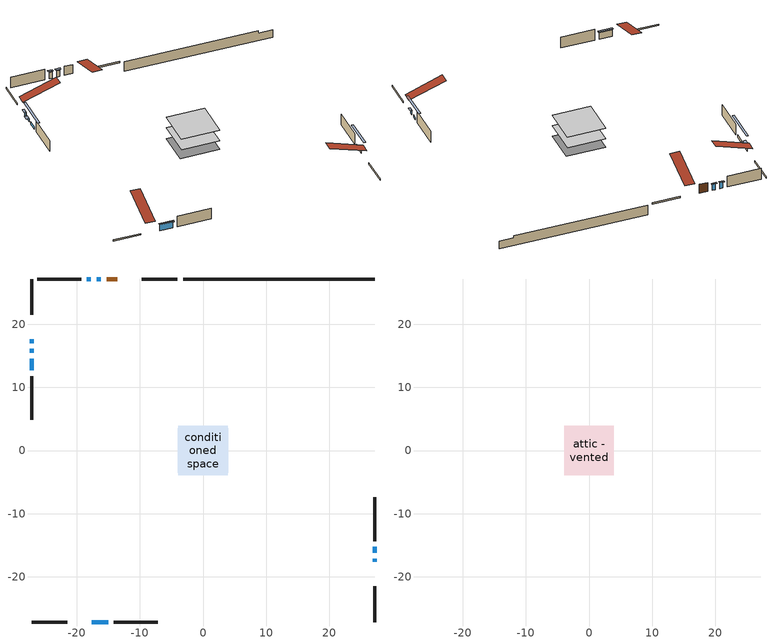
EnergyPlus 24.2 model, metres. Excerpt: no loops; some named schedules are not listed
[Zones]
conditioned space
 floor adiabatic (AdiabaticFloorConstruction): -3.9,-3.9 -3.9,3.9 3.9,3.9 3.9,-3.9 z0.69
 floor foundation (Slab1 construction): -4.02,-3.55 -4.02,3.55 4.02,3.55 4.02,-3.55 z-1.52
 wall outside (RimJoist1 construction): -4.05,27.16 -9.73,27.16 / -27.16,-27.16 -21.48,-27.16 / -27.16,27.16 -27.16,21.48 / 27.16,-27.16 27.16,-21.48 z0.69:0.99
 wall outside (AdiabaticWallConstruction 1): -13.59,27.16 -15.27,27.16 z0.69:2.72
 wall outside (AdiabaticWallConstruction): 27.16,-17.62 27.16,-17.11 z0.69:1.61; -16.2,27.16 -16.83,27.16 / -17.76,27.16 -18.37,27.16 / -17.62,-27.16 -15.02,-27.16 z0.69:2.11; -27.16,17.62 -27.16,17 z0.69:1.78; -27.16,16.08 -27.16,15.47 z0.69:1.3; 27.16,-16.18 27.16,-15.26 / -27.16,14.54 -27.16,12.71 z0.69:1.25
 wall outside (Wall1 construction): -19.3,27.16 -26.23,27.16 / -14.1,-27.16 -7.17,-27.16 / -27.16,11.78 -27.16,4.86 / 27.16,-14.33 27.16,-7.41 z0.69:3.13
 wall foundation (FoundationWall1 construction): -3.12,27.16,-1.52 -3.12,27.16,0.69 24.13,27.16,0.69 24.13,27.16,0.18 27.16,27.16,0.18 27.16,27.16,-1.52
 window (WindowConstruction): 27.16,-17.62 27.16,-17.11 z0.69:1.6
 window (WindowConstruction 1): -16.2,27.16 -16.83,27.16 z0.69:2.11
 window (WindowConstruction 2): -17.76,27.16 -18.37,27.16 z0.69:2.11
 window (WindowConstruction 3): -17.62,-27.16 -15.02,-27.16 z0.69:2.11
 window (WindowConstruction 4): -27.16,17.62 -27.16,17.01 z0.69:1.78
 window (WindowConstruction 5): -27.16,16.08 -27.16,15.47 z0.69:1.3
 window (WindowConstruction 6): 27.16,-16.18 27.16,-15.26 z0.69:1.25
 window (WindowConstruction 7): -27.16,14.54 -27.16,12.71 z0.69:1.25
 door (Door): -13.59,27.16 -15.27,27.16 z0.69:2.72
 ceiling adiabatic (AdiabaticFloorConstruction): 3.9,-3.9 3.9,3.9 -3.9,3.9 -3.9,-3.9 z0.69
attic - vented
 floor to conditioned space (Floor1 construction Reversed): -3.9,-3.9 -3.9,3.9 3.9,3.9 3.9,-3.9 z3.13
 roof outside (Roof1 construction): -12.66,27.16,3.13 -12.66,19.55,5.66 -10.66,19.55,5.66 -10.66,27.16,3.13; -18.55,-27.16,3.13 -18.55,-19.55,5.66 -20.55,-19.55,5.66 -20.55,-27.16,3.13; -27.16,18.55,3.13 -19.55,18.55,5.66 -19.55,20.55,5.66 -27.16,20.55,3.13; 27.16,-18.55,3.13 19.55,-18.55,5.66 19.55,-20.55,5.66 27.16,-20.55,3.13
shading: 27.16,-16.91 27.16,-17.82 27.57,-17.82 27.57,-16.91 z1.81; -17.03,27.16 -16,27.16 -16,27.57 -17.03,27.57 z2.31; -18.57,27.16 -17.56,27.16 -17.56,27.57 -18.57,27.57 z2.31; -14.82,-27.16 -17.82,-27.16 -17.82,-27.57 -14.82,-27.57 z2.31; -27.16,16.81 -27.16,17.82 -27.57,17.82 -27.57,16.81 z1.98; -27.16,15.27 -27.16,16.28 -27.77,16.28 -27.77,15.27 z1.5; 27.16,-12.57 27.16,-18.87 27.57,-18.87 27.57,-12.57 z3.94; -27.16,10.02 -27.16,17.23 -27.57,17.23 -27.57,10.02 z3.94
[Building]
Building 1: Terrain=Suburbs
[Site:Location]
Muskoka_ON: Latitude {deg}=44.97; Longitude {deg}=-79.3; Time Zone {hr}=-5; Elevation {m}=282; Keep Site Location Information=Yes
[Site:GroundTemperature:Shallow]
1.23063, -0.843289, -1.00938, -0.0251953, 3.92574, 7.85827, 11.2676, 13.4273, 13.6107, 11.8542, 8.53183, 4.71994
[Site:WaterMainsTemperature]
Calculation Method=Schedule; Temperature Schedule=mains temperature schedule
[Material] Roughness=Rough; Thermal Absorptance=0.9
Name | Thickness {m} | Conductivity {W/m-K} | Density {kg/m3} | Specific Heat {J/kg-K} | Solar Absorptance | Visible Absorptance
asphalt or fiberglass shingles | 0.00635 | 0.162714 | 1121.4 | 1465.45 | 0.4 | 0.4
ceiling loosefill ins | 0.169333 | 0.0480833 | 16.02 | 1046.75 | 0.7 | 0.7
ceiling stud and cavity | 0.1397 | 0.119845 | 65.682 | 1177.47 | 0.7 | 0.7
concrete 4.0 in. | 0.1016 | 1.803125 | 2242.8 | 837.4 | 0.7 | 0.7
concrete 8.0 in. | 0.2032 | 1.803125 | 2242.8 | 837.4 | 0.7 | 0.7
door material | 0.04445 | 0.188738 | 512.64 | 1214.23 | 0.7 | 0.7
exterior vertical ins | 0.0124829 | 0.029427 | 32.04 | 1214.23 | 0.7 | 0.7
floor covering | 0.0127 | 0.0433444 | 54.468 | 1339.84 | 0.6 | 0.6
floor rigid ins; wall rigid ins | 0.512978 | 0.029427 | 32.04 | 1214.23 | 0.7 | 0.7
floor stud and cavity | 0.1397 | 1.75129 | 37.0049 | 1207.88 | 0.7 | 0.7
furniture material conditioned space 1 | 0.1524 | 0.115458 | 640.8 | 1214.23 | 0.6 | 0.6
gypsum board | 0.0127 | 0.160291 | 801 | 837.4 | 0.6 | 0.6
gypsum board 1 | 0.0127 | 0.160291 | 801 | 837.4 | 0.7 | 0.7
osb sheathing 0.5 in. | 0.0127 | 0.115458 | 512.64 | 1214.23 | 0.7 | 0.7
osb sheathing 0.75 in. | 0.01905 | 0.115458 | 512.64 | 1214.23 | 0.7 | 0.7
rim joist stud and cavity | 0.0508 | 0.648972 | 50.32683 | 1063.81 | 0.6 | 0.6
wall stud and cavity | 0.1397 | 0.82652 | 139.0536 | 1170.24 | 0.7 | 0.7
wall stud and cavity 1 | 0.0889 | 0.380278 | 52.3479 | 1209.89 | 0.7 | 0.7
wall stud and cavity 2 | 0.0889 | 0.391764 | 83.0341 | 1211.67 | 0.7 | 0.7
wood siding | 0.0254 | 0.102417 | 544.68 | 1172.36 | 0.4 | 0.4
wood siding 1; wood siding 2; wood siding 3 | 0.0254 | 0.102417 | 544.68 | 1172.36 | 0.7 | 0.7
[WindowMaterial:SimpleGlazingSystem]
Name | U-Factor {W/m2-K} | Solar Heat Gain Coefficient
WindowMaterial | 2.75269 | 0.59
WindowMaterial 1 | 2.76746 | 0.63
WindowMaterial 2 | 2.76689 | 0.63
WindowMaterial 3 | 2.78279 | 0.67
WindowMaterial 4 | 2.762347 | 0.61
WindowMaterial 5 | 2.74702 | 0.58
WindowMaterial 6 | 2.75553 | 0.6
[Construction]
AdiabaticFloorConstruction: floor stud and cavity, floor rigid ins, osb sheathing 0.75 in., floor covering
AdiabaticWallConstruction: wood siding 2, wall rigid ins, wall stud and cavity 1, gypsum board
AdiabaticWallConstruction 1: wood siding 3, wall rigid ins, wall stud and cavity 1, gypsum board
Door: door material
Floor1 construction Reversed: gypsum board, ceiling stud and cavity, ceiling loosefill ins
FoundationWall1 construction: concrete 8.0 in., gypsum board 1
furniture construction conditioned space 1: furniture material conditioned space 1
PartitionWallConstruction: gypsum board, wall stud and cavity 2, gypsum board
RimJoist1 construction: wood siding 1, rim joist stud and cavity
Roof1 construction: asphalt or fiberglass shingles
Slab1 construction: concrete 4.0 in.
Wall1 construction: wood siding, osb sheathing 0.5 in., wall stud and cavity, gypsum board
WindowConstruction: WindowMaterial
WindowConstruction 1: WindowMaterial 1
WindowConstruction 2: WindowMaterial 2
WindowConstruction 3: WindowMaterial 3
WindowConstruction 4: WindowMaterial 4
WindowConstruction 5: WindowMaterial 5
WindowConstruction 6; WindowConstruction 7: WindowMaterial 6
[Zone] Multiplier=1; Part of Total Floor Area=Yes
Name | Volume {m3}
attic - vented | 25.1036
conditioned space | 291.2
[Space]
Name | Zone | Volume {m3}
attic - vented 1 | attic - vented | 25.1036
conditioned space 1 | conditioned space | 291.2
[ZoneInfiltration:EffectiveLeakageArea]
infil attic - vented 1: Zone or Space=attic - vented 1; Schedule=Always On Discrete; Effective Air Leakage Area {cm2}=2480.95; Stack Coefficient=0.000176316; Wind Coefficient=8.97153e-06
[ZoneMixing]
whole house fan mix: Zone or Space=attic - vented; Schedule=Always On Continuous; Design Flow Rate Calculation Method=Flow/Zone; Design Flow Rate {m3/s}=0; Source Zone or Space=conditioned space
[SurfaceProperty:ExposedFoundationPerimeter]
Slab1: Exposed Perimeter Calculation Method=TotalExposedPerimeter; Total Exposed Perimeter {m}=30.278
[InternalMass] Zone or ZoneList=conditioned space; Space or SpaceList=conditioned space 1
Name | Construction | Surface Area {m2}
furniture mass conditioned space 1 | furniture construction conditioned space 1 | 47.1598
partition wall mass | PartitionWallConstruction | 117.9
[Lights]
interior lighting: Zone or ZoneList or Space or SpaceList=conditioned space 1; Schedule=interior lighting schedule; Design Level Calculation Method=LightingLevel; Lighting Level {W}=343.2; Return Air Fraction=0; Fraction Radiant=0.6; Fraction Visible=0.2; Fraction Replaceable=1
[People]
occupants: Zone or ZoneList or Space or SpaceList=conditioned space 1; Number of People Schedule=occupants schedule; Number of People Calculation Method=People; Number of People=3; Fraction Radiant=0.314171; Sensible Heat Fraction=0.56303; Activity Level Schedule=occupants activity schedule; Carbon Dioxide Generation Rate {m3/s-W}=0; Enable ASHRAE 55 Comfort Warnings=No; Mean Radiant Temperature Calculation Type=EnclosureAveraged
[ElectricEquipment] Zone or ZoneList or Space or SpaceList=conditioned space 1; Design Level Calculation Method=EquipmentLevel
Name | Schedule | Design Level {W} | Fraction Latent | Fraction Radiant | Fraction Lost
clothes dryer | clothes dryer schedule | 140.772 | 0.015 | 0.081 | 0.85
clothes washer | clothes washer schedule | 32.1985 | 0.03 | 0.162 | 0.7
cooking range | cooking range schedule | 215.147 | 0.08 | 0.432 | 0.2
dishwasher | dishwasher schedule | 66.8632 | 0.3 | 0.18 | 0.4
fridge | fridge schedule | 72.9452 | 0 | 0.6 | 0
mech vent house fan | mech vent house fan schedule | 0 | 0 | 0 | 1
mech vent house fan cfis | mech vent house fan cfis schedule | 0 | 0 | 0 | 0
misc plug loads | misc plug loads schedule | 494.7 | 0.045 | 0.513 | 0.1
whole house fan | Always On Discrete | 0 | 0 | 0 | 1
[OtherEquipment] Zone or ZoneList or Space or SpaceList=conditioned space 1; Design Level Calculation Method=EquipmentLevel
Name | Fuel Type | Schedule | Design Level {W} | Fraction Latent | Fraction Radiant | Fraction Lost
clothes dryer 1 | Electricity | clothes dryer schedule | 0 | 0.015 | 0.081 | 0.85
cooking range 1 | Electricity | cooking range schedule | 0 | 0.08 | 0.432 | 0.2
general water use latent | None | general water use schedule | 62.594 | 1 | 0 | 0
general water use sensible | None | general water use schedule | -61.6891 | 0 | 0.6 | 0
mech vent house fan latent load | None | Always On Discrete | 0 | 1 | 0 | 0
mech vent house fan sensible load | None | Always On Discrete | 0 | 0 | 0 | 0
water heater energy adjustment1 | Electricity | Always On Discrete | 0.01 | 0 | 0 | 1
[ZoneInfiltration:DesignFlowRate] Zone or ZoneList or Space or SpaceList=conditioned space 1; Schedule=Always On Discrete; Design Flow Rate Calculation Method=Flow/Zone; Design Flow Rate {m3/s}=0
infil flow; natural vent flow; whole house fan flow
[ZoneControl:Thermostat]
conditioned space Thermostat: Zone or ZoneList=conditioned space; Control Type Schedule=conditioned space Thermostat Schedule; Control 1=conditioned space temperature setpoint; Temperature Difference Between Cutout And Setpoint {deltaC}=0
[ZoneHVAC:Baseboard:Convective:Electric]
electric baseboard: Availability Schedule=Always On Discrete; Heating Design Capacity {W}=11108.9; Efficiency=1
[Zone equipment]
conditioned space: electric baseboard
[Foundation:Kiva]
Foundation Kiva 1: Initial Indoor Air Temperature {C}=18; Wall Height Above Grade {m}=0.690006; Wall Depth Below Slab {m}=0.2032; Custom Block Material Name 1=exterior vertical ins; Custom Block Depth 1 {m}=2.21001; Custom Block X Position 1 {m}=0.2159; Custom Block Z Position 1 {m}=0
[Foundation:Kiva:Settings]
Soil Conductivity {W/m-K}=0.849921; Soil Density {kg/m3}=1842.3; Soil Specific Heat {J/kg-K}=418.7; Ground Solar Absorptivity=0.9; Ground Thermal Absorptivity=0.9; Ground Surface Roughness {m}=0.03; Far-Field Width {m}=40; Deep-Ground Boundary Condition=ZeroFlux; Deep-Ground Depth {m}=40; Minimum Cell Dimension {m}=0.2; Maximum Cell Growth Coefficient=3; Simulation Timestep=Timestep
[Exterior:Lights]
exterior lighting: Schedule=exterior lighting schedule; Design Level {W}=75.6
[EnergyManagementSystem:GlobalVariable]
infil_program_Qfan
infil_program_Qinf
natural_vent_program_Qnv
natural_vent_program_Qwhf
[EnergyManagementSystem:Sensor]
Name | Output:Variable or Output:Meter Index Key | Output:Variable or Output:Meter
airflow_gain | infil flow | Infiltration Sensible Heat Gain Energy
airflow_gain_1 | natural vent flow | Infiltration Sensible Heat Gain Energy
airflow_gain_2 | whole house fan flow | Infiltration Sensible Heat Gain Energy
airflow_loss | infil flow | Infiltration Sensible Heat Loss Energy
airflow_loss_1 | natural vent flow | Infiltration Sensible Heat Loss Energy
airflow_loss_2 | whole house fan flow | Infiltration Sensible Heat Loss Energy
clg_load_cond |  | Cooling:EnergyTransfer:Zone:CONDITIONED SPACE
clg_sp_s; clg_sp_s_1 | cooling setpoint | Schedule Value
clothes_dryer_exhaust_0_sch_s | clothes dryer exhaust 0 schedule | Schedule Value
conditioned_space_clg_unmet_s | conditioned space | Zone Cooling Setpoint Not Met Time
conditioned_space_htg_unmet_s | conditioned space | Zone Heating Setpoint Not Met Time
cool_season | cooling season schedule | Schedule Value
fridge_tin_s | conditioned space | Zone Mean Air Temperature
htg_load_cond |  | Heating:EnergyTransfer:Zone:CONDITIONED SPACE
htg_sp_s; htg_sp_s_1 | heating setpoint | Schedule Value
ig_ee_conv | clothes dryer | Electric Equipment Convective Heating Energy
ig_ee_conv_2 | cooking range | Electric Equipment Convective Heating Energy
ig_ee_conv_4 | fridge | Electric Equipment Convective Heating Energy
ig_ee_conv_5 | misc plug loads | Electric Equipment Convective Heating Energy
ig_ee_conv_6 | whole house fan | Electric Equipment Convective Heating Energy
ig_ee_rad | clothes dryer | Electric Equipment Radiant Heating Energy
ig_ee_rad_2 | cooking range | Electric Equipment Radiant Heating Energy
ig_ee_rad_4 | fridge | Electric Equipment Radiant Heating Energy
ig_ee_rad_5 | misc plug loads | Electric Equipment Radiant Heating Energy
ig_ee_rad_6 | whole house fan | Electric Equipment Radiant Heating Energy
ig_lgt_conv | interior lighting | Lights Convective Heating Energy
ig_lgt_rad | interior lighting | Lights Radiant Heating Energy
ig_lgt_vis | interior lighting | Lights Visible Radiation Heating Energy
ig_oe_conv | clothes dryer 1 | Other Equipment Convective Heating Energy
ig_oe_conv_1 | cooking range 1 | Other Equipment Convective Heating Energy
ig_oe_conv_2 | general water use latent | Other Equipment Convective Heating Energy
ig_oe_conv_3 | general water use sensible | Other Equipment Convective Heating Energy
ig_oe_conv_4 | water heater energy adjustment1 | Other Equipment Convective Heating Energy
ig_oe_rad | clothes dryer 1 | Other Equipment Radiant Heating Energy
ig_oe_rad_1 | cooking range 1 | Other Equipment Radiant Heating Energy
ig_oe_rad_2 | general water use latent | Other Equipment Radiant Heating Energy
ig_oe_rad_3 | general water use sensible | Other Equipment Radiant Heating Energy
ig_oe_rad_4 | water heater energy adjustment1 | Other Equipment Radiant Heating Energy
ig_ppl_conv | occupants | People Convective Heating Energy
ig_ppl_rad | occupants | People Radiant Heating Energy
im_conv | furniture mass conditioned space 1 | Surface Inside Face Convection Heat Gain Energy
im_conv_1 | partition wall mass | Surface Inside Face Convection Heat Gain Energy
im_ig | furniture mass conditioned space 1 | Surface Inside Face Internal Gains Radiation Heat Gain Energy
im_ig_1 | partition wall mass | Surface Inside Face Internal Gains Radiation Heat Gain Energy
im_lgt | furniture mass conditioned space 1 | Surface Inside Face Lights Radiation Heat Gain Energy
im_lgt_1 | partition wall mass | Surface Inside Face Lights Radiation Heat Gain Energy
im_sol | furniture mass conditioned space 1 | Surface Inside Face Solar Radiation Heat Gain Energy
im_sol_1 | partition wall mass | Surface Inside Face Solar Radiation Heat Gain Energy
im_surf | furniture mass conditioned space 1 | Surface Inside Face Net Surface Thermal Radiation Heat Gain Energy
im_surf_1 | partition wall mass | Surface Inside Face Net Surface Thermal Radiation Heat Gain Energy
mv_conv | mech vent house fan | Electric Equipment Convective Heating Energy
mv_conv_1 | mech vent house fan cfis | Electric Equipment Convective Heating Energy
mv_conv_2 | mech vent house fan latent load | Other Equipment Convective Heating Energy
mv_conv_3 | mech vent house fan sensible load | Other Equipment Convective Heating Energy
mv_rad | mech vent house fan | Electric Equipment Radiant Heating Energy
mv_rad_1 | mech vent house fan cfis | Electric Equipment Radiant Heating Energy
mv_rad_2 | mech vent house fan latent load | Other Equipment Radiant Heating Energy
mv_rad_3 | mech vent house fan sensible load | Other Equipment Radiant Heating Energy
natural_vent_s | natural vent schedule | Schedule Value
out_pb_s |  | Site Outdoor Air Barometric Pressure
out_wt_s |  | Site Outdoor Air Humidity Ratio
site_vw_s |  | Site Wind Speed
ss_back_out | Window1 | Surface Window Shortwave from Zone Back Out Window Heat Transfer Rate
ss_back_out_1 | Window2 | Surface Window Shortwave from Zone Back Out Window Heat Transfer Rate
ss_back_out_2 | Window3 | Surface Window Shortwave from Zone Back Out Window Heat Transfer Rate
ss_back_out_3 | Window4 | Surface Window Shortwave from Zone Back Out Window Heat Transfer Rate
ss_back_out_4 | Window6 | Surface Window Shortwave from Zone Back Out Window Heat Transfer Rate
ss_back_out_5 | Window7 | Surface Window Shortwave from Zone Back Out Window Heat Transfer Rate
ss_back_out_6 | Window8 | Surface Window Shortwave from Zone Back Out Window Heat Transfer Rate
ss_back_out_7 | Window9 | Surface Window Shortwave from Zone Back Out Window Heat Transfer Rate
ss_conv | Door1 | Surface Inside Face Convection Heat Gain Energy
ss_conv_1 | Window1 | Surface Inside Face Convection Heat Gain Energy
ss_conv_2 | Window2 | Surface Inside Face Convection Heat Gain Energy
ss_conv_3 | Window3 | Surface Inside Face Convection Heat Gain Energy
ss_conv_4 | Window4 | Surface Inside Face Convection Heat Gain Energy
ss_conv_5 | Window6 | Surface Inside Face Convection Heat Gain Energy
ss_conv_6 | Window7 | Surface Inside Face Convection Heat Gain Energy
ss_conv_7 | Window8 | Surface Inside Face Convection Heat Gain Energy
ss_conv_8 | Window9 | Surface Inside Face Convection Heat Gain Energy
ss_ig | Door1 | Surface Inside Face Internal Gains Radiation Heat Gain Energy
ss_ig_1 | Window1 | Surface Inside Face Internal Gains Radiation Heat Gain Energy
ss_ig_2 | Window2 | Surface Inside Face Internal Gains Radiation Heat Gain Energy
ss_ig_3 | Window3 | Surface Inside Face Internal Gains Radiation Heat Gain Energy
ss_ig_4 | Window4 | Surface Inside Face Internal Gains Radiation Heat Gain Energy
ss_ig_5 | Window6 | Surface Inside Face Internal Gains Radiation Heat Gain Energy
ss_ig_6 | Window7 | Surface Inside Face Internal Gains Radiation Heat Gain Energy
ss_ig_7 | Window8 | Surface Inside Face Internal Gains Radiation Heat Gain Energy
ss_ig_8 | Window9 | Surface Inside Face Internal Gains Radiation Heat Gain Energy
ss_lgt | Door1 | Surface Inside Face Lights Radiation Heat Gain Energy
ss_sol | Door1 | Surface Inside Face Solar Radiation Heat Gain Energy
ss_surf | Door1 | Surface Inside Face Net Surface Thermal Radiation Heat Gain Energy
ss_surf_1 | Window1 | Surface Inside Face Net Surface Thermal Radiation Heat Gain Energy
ss_surf_2 | Window2 | Surface Inside Face Net Surface Thermal Radiation Heat Gain Energy
ss_surf_3 | Window3 | Surface Inside Face Net Surface Thermal Radiation Heat Gain Energy
ss_surf_4 | Window4 | Surface Inside Face Net Surface Thermal Radiation Heat Gain Energy
ss_surf_5 | Window6 | Surface Inside Face Net Surface Thermal Radiation Heat Gain Energy
ss_surf_6 | Window7 | Surface Inside Face Net Surface Thermal Radiation Heat Gain Energy
ss_surf_7 | Window8 | Surface Inside Face Net Surface Thermal Radiation Heat Gain Energy
ss_surf_8 | Window9 | Surface Inside Face Net Surface Thermal Radiation Heat Gain Energy
ss_trans_in | Window1 | Surface Window Transmitted Solar Radiation Rate
ss_trans_in_1 | Window2 | Surface Window Transmitted Solar Radiation Rate
ss_trans_in_2 | Window3 | Surface Window Transmitted Solar Radiation Rate
ss_trans_in_3 | Window4 | Surface Window Transmitted Solar Radiation Rate
ss_trans_in_4 | Window6 | Surface Window Transmitted Solar Radiation Rate
ss_trans_in_5 | Window7 | Surface Window Transmitted Solar Radiation Rate
ss_trans_in_6 | Window8 | Surface Window Transmitted Solar Radiation Rate
ss_trans_in_7 | Window9 | Surface Window Transmitted Solar Radiation Rate
ss_trans_out | Window1 | Surface Inside Face Initial Transmitted Diffuse Transmitted Out Window Solar Radiation Rate
ss_trans_out_1 | Window2 | Surface Inside Face Initial Transmitted Diffuse Transmitted Out Window Solar Radiation Rate
ss_trans_out_2 | Window3 | Surface Inside Face Initial Transmitted Diffuse Transmitted Out Window Solar Radiation Rate
ss_trans_out_3 | Window4 | Surface Inside Face Initial Transmitted Diffuse Transmitted Out Window Solar Radiation Rate
ss_trans_out_4 | Window6 | Surface Inside Face Initial Transmitted Diffuse Transmitted Out Window Solar Radiation Rate
ss_trans_out_5 | Window7 | Surface Inside Face Initial Transmitted Diffuse Transmitted Out Window Solar Radiation Rate
ss_trans_out_6 | Window8 | Surface Inside Face Initial Transmitted Diffuse Transmitted Out Window Solar Radiation Rate
ss_trans_out_7 | Window9 | Surface Inside Face Initial Transmitted Diffuse Transmitted Out Window Solar Radiation Rate
s_conv | Floor1 | Surface Inside Face Convection Heat Gain Energy
s_conv_1 | FoundationWall1 | Surface Inside Face Convection Heat Gain Energy
s_conv_10 | Wall1:180 | Surface Inside Face Convection Heat Gain Energy
s_conv_11 | Wall1:270 | Surface Inside Face Convection Heat Gain Energy
s_conv_12 | Wall1:90 | Surface Inside Face Convection Heat Gain Energy
s_conv_2 | inferred conditioned ceiling | Surface Inside Face Convection Heat Gain Energy
s_conv_3 | inferred conditioned floor | Surface Inside Face Convection Heat Gain Energy
s_conv_4 | RimJoist1:0 | Surface Inside Face Convection Heat Gain Energy
s_conv_5 | RimJoist1:180 | Surface Inside Face Convection Heat Gain Energy
s_conv_6 | RimJoist1:270 | Surface Inside Face Convection Heat Gain Energy
s_conv_7 | RimJoist1:90 | Surface Inside Face Convection Heat Gain Energy
s_conv_8 | Slab1 | Surface Inside Face Convection Heat Gain Energy
s_conv_9 | Wall1:0 | Surface Inside Face Convection Heat Gain Energy
s_ig | Floor1 | Surface Inside Face Internal Gains Radiation Heat Gain Energy
s_ig_1 | FoundationWall1 | Surface Inside Face Internal Gains Radiation Heat Gain Energy
s_ig_10 | Wall1:180 | Surface Inside Face Internal Gains Radiation Heat Gain Energy
s_ig_11 | Wall1:270 | Surface Inside Face Internal Gains Radiation Heat Gain Energy
s_ig_12 | Wall1:90 | Surface Inside Face Internal Gains Radiation Heat Gain Energy
s_ig_2 | inferred conditioned ceiling | Surface Inside Face Internal Gains Radiation Heat Gain Energy
s_ig_3 | inferred conditioned floor | Surface Inside Face Internal Gains Radiation Heat Gain Energy
s_ig_4 | RimJoist1:0 | Surface Inside Face Internal Gains Radiation Heat Gain Energy
s_ig_5 | RimJoist1:180 | Surface Inside Face Internal Gains Radiation Heat Gain Energy
s_ig_6 | RimJoist1:270 | Surface Inside Face Internal Gains Radiation Heat Gain Energy
s_ig_7 | RimJoist1:90 | Surface Inside Face Internal Gains Radiation Heat Gain Energy
s_ig_8 | Slab1 | Surface Inside Face Internal Gains Radiation Heat Gain Energy
s_ig_9 | Wall1:0 | Surface Inside Face Internal Gains Radiation Heat Gain Energy
s_lgt | Floor1 | Surface Inside Face Lights Radiation Heat Gain Energy
s_lgt_1 | FoundationWall1 | Surface Inside Face Lights Radiation Heat Gain Energy
s_lgt_10 | Wall1:180 | Surface Inside Face Lights Radiation Heat Gain Energy
s_lgt_11 | Wall1:270 | Surface Inside Face Lights Radiation Heat Gain Energy
s_lgt_12 | Wall1:90 | Surface Inside Face Lights Radiation Heat Gain Energy
s_lgt_2 | inferred conditioned ceiling | Surface Inside Face Lights Radiation Heat Gain Energy
s_lgt_3 | inferred conditioned floor | Surface Inside Face Lights Radiation Heat Gain Energy
s_lgt_4 | RimJoist1:0 | Surface Inside Face Lights Radiation Heat Gain Energy
s_lgt_5 | RimJoist1:180 | Surface Inside Face Lights Radiation Heat Gain Energy
s_lgt_6 | RimJoist1:270 | Surface Inside Face Lights Radiation Heat Gain Energy
s_lgt_7 | RimJoist1:90 | Surface Inside Face Lights Radiation Heat Gain Energy
s_lgt_8 | Slab1 | Surface Inside Face Lights Radiation Heat Gain Energy
s_lgt_9 | Wall1:0 | Surface Inside Face Lights Radiation Heat Gain Energy
s_sol | Floor1 | Surface Inside Face Solar Radiation Heat Gain Energy
s_sol_1 | FoundationWall1 | Surface Inside Face Solar Radiation Heat Gain Energy
s_sol_10 | Wall1:180 | Surface Inside Face Solar Radiation Heat Gain Energy
s_sol_11 | Wall1:270 | Surface Inside Face Solar Radiation Heat Gain Energy
s_sol_12 | Wall1:90 | Surface Inside Face Solar Radiation Heat Gain Energy
s_sol_2 | inferred conditioned ceiling | Surface Inside Face Solar Radiation Heat Gain Energy
s_sol_3 | inferred conditioned floor | Surface Inside Face Solar Radiation Heat Gain Energy
s_sol_4 | RimJoist1:0 | Surface Inside Face Solar Radiation Heat Gain Energy
s_sol_5 | RimJoist1:180 | Surface Inside Face Solar Radiation Heat Gain Energy
s_sol_6 | RimJoist1:270 | Surface Inside Face Solar Radiation Heat Gain Energy
s_sol_7 | RimJoist1:90 | Surface Inside Face Solar Radiation Heat Gain Energy
s_sol_8 | Slab1 | Surface Inside Face Solar Radiation Heat Gain Energy
s_sol_9 | Wall1:0 | Surface Inside Face Solar Radiation Heat Gain Energy
s_surf | Floor1 | Surface Inside Face Net Surface Thermal Radiation Heat Gain Energy
s_surf_1 | FoundationWall1 | Surface Inside Face Net Surface Thermal Radiation Heat Gain Energy
s_surf_10 | Wall1:180 | Surface Inside Face Net Surface Thermal Radiation Heat Gain Energy
s_surf_11 | Wall1:270 | Surface Inside Face Net Surface Thermal Radiation Heat Gain Energy
s_surf_12 | Wall1:90 | Surface Inside Face Net Surface Thermal Radiation Heat Gain Energy
s_surf_2 | inferred conditioned ceiling | Surface Inside Face Net Surface Thermal Radiation Heat Gain Energy
s_surf_3 | inferred conditioned floor | Surface Inside Face Net Surface Thermal Radiation Heat Gain Energy
s_surf_4 | RimJoist1:0 | Surface Inside Face Net Surface Thermal Radiation Heat Gain Energy
